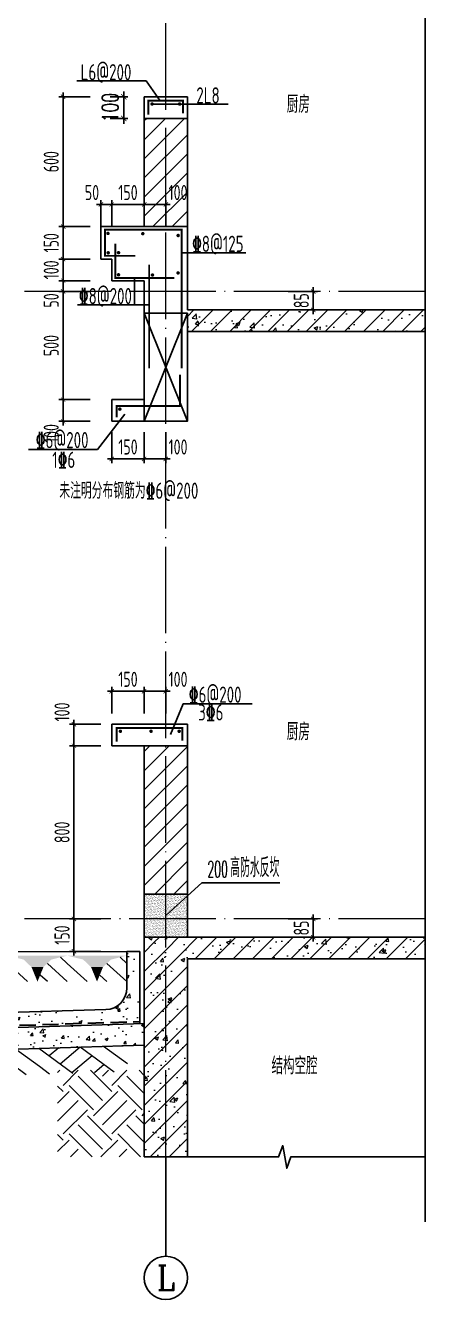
# Model space of a CAD drawing. Extents: x -668857 to 143095, y -247466 to 228182.
# Drawn here: x 108041 to 109940, y 150824 to 156713 of the extents above; entities that cross this region are included whole.
import ezdxf
from ezdxf.enums import TextEntityAlignment as Align

# ---------------------------------------------------------------- set-up
doc = ezdxf.new("R2010")
doc.units = 0
doc.header["$LTSCALE"] = 1000
doc.linetypes.add('DASH', pattern=[0.35, 0.25, -0.1])
doc.linetypes.add('DOTE', pattern=[2.4200000000000004, 2, -0.2, 0.02, -0.2])
doc.layers.get('0').update_dxf_attribs({"linetype": 'CONTINUOUS'})
doc.layers.get('DEFPOINTS').update_dxf_attribs({"linetype": 'CONTINUOUS'})
for name, color, linetype in [('A-AXIS_TEXT', 7, 'CONTINUOUS'), ('AXIS', 3, 'CONTINUOUS'), ('COLUMN', 4, 'CONTINUOUS'), ('DIM', 2, 'CONTINUOUS'), ('DIM_IDEN', 67, 'CONTINUOUS'), ('DIM_SYMB', 3, 'CONTINUOUS'), ('PUB_DIM', 3, 'CONTINUOUS'), ('PUB_TEXT', 2, 'CONTINUOUS'), ('REIN', 6, 'CONTINUOUS'), ('S-大样-砼线', 7, 'CONTINUOUS'), ('S-引出线', 40, 'CONTINUOUS'), ('TEXT', 2, 'CONTINUOUS'), ('WALL', 5, 'CONTINUOUS'), ('立面-看线', 251, 'CONTINUOUS')]:
    doc.layers.add(name, color=color, linetype=linetype)
for name, color, linetype, lineweight in [('AXIS_TEXT', 7, 'CONTINUOUS', 20), ('DOTE', 19, 'DOTE', 9), ('PUB_HATCH', 8, 'CONTINUOUS', 9), ('内粉刷', 37, 'CONTINUOUS', 9), ('填充', 251, 'CONTINUOUS', 5), ('立面-中轮廓线', 30, 'CONTINUOUS', 35), ('粉刷', 251, 'CONTINUOUS', 9)]:
    doc.layers.add(name, color=color, linetype=linetype, lineweight=lineweight)
doc.styles.add('_TCH_AXIS', font='COMPLEX', dxfattribs={"bigfont": 'GBCBIG'})
doc.styles.add('_TCH_DIM_T3', font='SIMPLEX', dxfattribs={"width": 0.7058823529411765, "bigfont": 'GBCBIG'})
doc.styles.add('COMPLEX', font='COMPLEX')
doc.styles.add('DIM_FONT_T3', font='SIMPLEX', dxfattribs={"width": 0.7058823529411765, "bigfont": 'GBCBIG'})
doc.styles.add('TSSD_DIMENSION', font='Tssdeng.shx', dxfattribs={"width": 0.7, "bigfont": 'tssdchn.shx'})
doc.styles.add('TSSD_REIN', font='tssdeng.shx', dxfattribs={"width": 0.7, "height": 300, "bigfont": 'tssdchn.shx'})
doc.styles.add('w', font='tssdeng.shx', dxfattribs={"width": 0.8, "bigfont": 'tssdchn.shx'})
doc.dimstyles.new('_TCH_ARCH&&25', dxfattribs={"dimtxt": 74.375, "dimasz": 25, "dimexe": 62.5, "dimexo": 75, "dimgap": 25, "dimtad": 1, "dimdec": 0, "dimzin": 0, "dimdsep": 46, "dimtxsty": '_TCH_DIM_T3', "dimblk": 'ARCHTICK', "dimcen": 0.09, "dimclrt": 7, "dimazin": 0, "dimtfac": 1, "dimtdec": 0, "dimtix": 1, "dimtmove": 2, "dimatfit": 3, "dimldrblk": 'ARCHTICK', "dimfxl": 0, "dimtolj": 1, "dimtzin": 0, "dimarcsym": 0})
doc.dimstyles.new('TSSD_20_20', dxfattribs={"dimtxt": 60, "dimasz": 20, "dimexe": 20, "dimexo": 50, "dimgap": 20, "dimtad": 1, "dimdec": 0, "dimzin": 0, "dimdsep": 46, "dimtxsty": 'TSSD_DIMENSION', "dimblk": 'ARCHTICK', "dimblk1": 'ARCHTICK', "dimblk2": 'ARCHTICK', "dimcen": 0, "dimdle": 20, "dimclrt": 7, "dimadec": 0, "dimazin": 0, "dimtfac": 1, "dimtdec": 0, "dimtix": 1, "dimtmove": 2, "dimatfit": 3, "dimfxl": 0, "dimtolj": 1, "dimtzin": 0, "dimarcsym": 0})
pattern_1 = [(50.00000000000016, (28072.98604835232, 249033.2504860063), (143.4520365201507, -12.55042699651864), [14.99999999999997, -164.9999999999995]), (355.0000000000001, (28072.98604835232, 249033.2504860063), (-27.7502667226004, 150.4384267400023), [12, -132]), (100.4514000000001, (28084.94038435235, 249032.2046180062), (115.7018763428039, 137.887908412191), [12.74803799999998, -140.2284223999996]), (46.18420000000015, (28072.98604835232, 249073.2504860063), (213.448209725129, -33.10380286580305), [22.5, -247.5]), (96.63560000000004, (28090.77339735231, 249070.4918246062), (186.9325411097402, 194.8235741800888), [19.12205759999994, -210.3425999999996]), (351.1842000000001, (28072.98604835232, 249073.2504860063), (186.9323890267249, 194.8237201850654), [18, -198]), (21.00000000000014, (28092.98604835232, 249063.2504860063), (119.3814104236925, -80.52377813306745), [15, -165]), (326.0000000000002, (28092.98604835232, 249063.2504860063), (48.66306638431596, 145.0300090093707), [11.99999999999997, -131.9999999999995]), (71.45140000000016, (28102.93449495232, 249056.5401648062), (168.0445257162978, 64.50609934199092), [12.74803799999997, -140.2284223999995]), (37.50000000000015, (28072.98604835232, 249033.2504860063), (2.431971063457958, 66.5787707662623), [0, -130.3999999999995, 0, -133.9999999999995, 0, -132.4999999999995]), (7.500000000000139, (28072.98604835232, 249033.2504860063), (52.61390748842951, 78.8823423764722), [0, -76.39999999999995, 0, -127.4, 0, -50.49999999999998]), (327.5000000000001, (28028.38604835235, 249033.2504860063), (106.7644872344818, -4.510974346875678), [0, -50, 0, -156, 0, -207]), (317.5000000000001, (28008.38604835235, 249033.2504860063), (116.6372338684772, 20.02099646646384), [0, -64.99999999999973, 0, -103.5999999999997, 0, -146.9999999999995])]
pattern_2 = [(45, (-956095.3464905367, 321071.1357637815), (-44.19419150182874, 44.19419150182875), [])]
pattern_3 = [(45, (-956095.3464905367, 321026.2579262814), (-44.19417382415921, 44.19417382415922), []), (49.99999999999999, (-956095.3464905367, 321026.2579262814), (179.3150456501884, -15.68803374564878), [18.75, -206.25]), (355, (-956095.3464905367, 321026.2579262814), (-34.68783340325, 188.048033425003), [15, -165]), (100.4514, (-956080.4035705368, 321024.9505912814), (144.6273454285054, 172.3598855152384), [15.9350475, -175.285528]), (46.18420000000002, (-956095.3464905367, 321076.2579262814), (266.8102621564111, -41.37975358225452), [28.12499999999994, -309.374999999999]), (96.6356, (-956073.1123042867, 321072.8095995315), (233.6656763871758, 243.5294677251104), [23.902572, -262.92825]), (351.1842, (-956095.3464905367, 321076.2579262814), (233.6654862834068, 243.5296502313311), [22.5, -247.5]), (21, (-956070.3464905367, 321063.7579262814), (149.2267630296154, -100.6547226663347), [18.75, -206.25]), (326.0000000000001, (-956070.3464905367, 321063.7579262814), (60.82883298039543, 181.2875112617133), [15, -165]), (71.4514, (-956057.9109322866, 321055.3700247814), (210.0556571453725, 80.6326241774881), [15.9350475, -175.285528]), (37.50000000000001, (-956095.3464905367, 321026.2579262814), (3.039963829322667, 83.22346345782788), [0, -163, 0, -167.5, 0, -165.625]), (7.499999999999999, (-956095.3464905367, 321026.2579262814), (65.76738436053715, 98.60292797059006), [0, -95.5, 0, -159.25, 0, -63.125]), (327.5, (-956151.0964905367, 321026.2579262814), (133.4556090431022, -5.638717933594939), [0, -62.5, 0, -195, 0, -258.75]), (317.5, (-956176.0964905367, 321026.2579262814), (145.7965423355966, 25.02624558307943), [0, -81.25, 0, -129.5, 0, -183.75])]

# ---------------------------------------------------------------- blocks, each defined once
blk = doc.blocks.new('$LINEPAT$素土夯实')
at = {"color": 0}
for p, q in [((0, -210.0000000002183), (210.0000000002183, 0)), ((120.0000000004366, -300), (420.0000000004366, 0)), ((420.0000000004366, 0), (607.5000000004366, -187.5)), ((495.0000000004366, -300), (795.0000000008258, 0)), ((615.0000000006003, 0), (705.0000000005821, -89.99999999998181)), ((314.9999999997817, -105.0000000001091), (502.4999999997817, -292.5000000001091)), ((210.0000000002183, -209.9999999999454), (300, -300)), ((705.0000000010441, -300), (795.0000000008258, -210.0000000002183))]:
    blk.add_line(p, q, dxfattribs=at)
blk = doc.blocks.new('$LinePat$自然土壤')
at = {"color": 0}
for p, q in [((0, -90.00000000005457), (70.98591549290177, -19.01408450693634)), ((0, -300), (210.7368421054289, -89.26315789457112)), ((420.0000000004366, -300), (629.9999999995634, -90.00000000005457)), ((210.0000000002183, -300), (286.3636363636379, -223.6363636365804))]:
    blk.add_line(p, q, dxfattribs=at)
for points in [[(0, 0), (629.9999999995634, 0), (168.0000000003929, -44.99999999989086), (462.0000000002619, -44.99999999989086)], [(168.0000000003929, -44.99999999989086), (462.0000000002619, -44.99999999989086), (252.0000000000437, -131.9999999998799), (377.9999999995198, -131.9999999998799)], [(252.0000000000437, -131.9999999998799), (377.9999999995198, -131.9999999998799), (314.9999999997817, -300)]]:
    blk.add_solid(points, dxfattribs=at)
blk = doc.blocks.new('sanshui')
at = {"layer": '粉刷'}
h = blk.add_hatch(dxfattribs=at)
h.set_pattern_fill('混凝土', color=256, scale=20)
h.set_pattern_definition(pattern_1)
edge = h.paths.add_edge_path()
edge.add_line((346317.8252895003, 427329.631422094), (346257.8252895003, 427329.6314220941))
edge.add_line((346257.8252895004, 427329.631422094), (346257.8252895003, 427160.2764119735))
edge.add_arc((346157.8252895003, 427160.2764119735), 100.0000000000227, 271.7183580016376, 359.9999999999833, ccw=False)
edge.add_line((346160.8239404108, 427060.3213816212), (345137.8252895002, 427029.6314220941))
edge.add_line((345137.8252895002, 427029.6314220941), (345137.8252895002, 426969.6044281662))
edge.add_line((345137.8252895002, 426969.6044281662), (346317.8252895002, 427005.0044281661))
edge.add_line((346317.8252895002, 427005.0044281661), (346317.8252895003, 427329.631422094))
h = blk.add_hatch(dxfattribs=at)
h.set_pattern_fill('混凝土', color=256, scale=20)
h.set_pattern_definition(pattern_1)
h.paths.add_polyline_path([(346337.8252895002, 426895.5549392985), (346337.8252895002, 426995.5999291781), (345037.8252895002, 426956.5999291783), (345037.8252895002, 426856.5549392988)])
at = {"layer": 'COLUMN'}
for p, q in [((346257.8252895004, 427329.631422094), (346317.8252895004, 427329.631422094)), ((346257.8252895003, 427160.2764119735), (346257.8252895004, 427329.631422094)), ((346317.8252895002, 426994.999929178), (346317.8252895004, 427329.631422094)), ((346160.8239404108, 427060.3213816212), (345137.8252895002, 427029.6314220941)), ((345137.8252895002, 426959.5999291783), (345137.8252895002, 427029.6314220941)), ((346338.1251545461, 426995.6089251295), (345037.8252895002, 426956.5999291783)), ((345037.8252895002, 426856.5549392988), (345037.8252895002, 426956.5999291783)), ((346338.1251545559, 426895.5639352502), (345037.8252895002, 426856.5549392988))]:
    blk.add_line(p, q, dxfattribs=at)
blk.add_arc((346157.8252895003, 427160.2764119735), 100, 271.7183580025722, 0, dxfattribs=at)
at = {"layer": '立面-中轮廓线', "linetype": 'DASH', "ltscale": 0.3}
blk.add_lwpolyline([(345027.8252895002, 426856.5549392988), (345027.8252895002, 426966.3044281662), (346317.8252895002, 427005.0044281661)], dxfattribs=at)
at = {"layer": '粉刷'}
blk.add_line((344881.4937397202, 427329.6314220942), (346257.8252895004, 427329.6314220939), dxfattribs=at)
at = {"layer": '粉刷', "yscale": 0.4, "zscale": 0.4}
for name, p, xscale, rotation in [('$LinePat$自然土壤', (345156.7600496762, 427309.6314220941), -0.4369306507241237, 359.9999999999903), ('$LinePat$自然土壤', (345432.0263596322, 427309.631422094), -0.4369306507241237, 359.9999999999903), ('$LinePat$自然土壤', (345707.2926695882, 427309.631422094), -0.4369306507241237, 359.9999999999903), ('$LinePat$自然土壤', (345982.5589795442, 427309.631422094), -0.4369306507241237, 359.9999999999903), ('$LinePat$自然土壤', (346257.8252895002, 427309.6314220939), -0.4369306507241237, 359.9999999999903), ('$LINEPAT$素土夯实', (346257.8252894999, 426893.1549392985), -0.5117605352322558, 1.718358001643932), ('$LINEPAT$素土夯实', (345444.4919561668, 426868.7549392987), -0.5117605352322558, 1.718358001643932), ('$LINEPAT$素土夯实', (345851.1586228333, 426880.9549392986), -0.5117605352322558, 1.718358001643932)]:
    blk.add_blockref(name, p, dxfattribs=dict(at, xscale=xscale, rotation=rotation))
blk = doc.blocks.new('_ArchTick')
at = {"color": 0, "linetype": 'ByBlock', "const_width": 0.15}
blk.add_lwpolyline([(-0.5, -0.5), (0.5, 0.5)], dxfattribs=at)
blk = doc.blocks.new('*D2416')
at = {"layer": 'DEFPOINTS', "color": 0}
for p in [(109204.3867613069, 152583.2258814365), (109370.3466463987, 152583.2258814365), (109204.3867613069, 152498.2260189558)]:
    blk.add_point(p, dxfattribs=at)
at = {"layer": 'DIM', "color": 0, "lineweight": -2}
for p, q in [((109370.3466463987, 152583.2258814365), (109370.3466463987, 152603.2258814365)), ((109254.3867613069, 152583.2258814365), (109390.3466463987, 152583.2258814365)), ((109370.3466463987, 152498.2260189558), (109370.3466463987, 152583.2258814365)), ((109254.3867613069, 152498.2260189558), (109390.3466463987, 152498.2260189558)), ((109370.3466463987, 152498.2260189558), (109370.3466463987, 152478.2260189558))]:
    blk.add_line(p, q, dxfattribs=at)
at = {"layer": 'DIM', "color": 0, "lineweight": -2, "xscale": 20, "yscale": 20, "zscale": 20}
for p, rotation in [((109370.3466463987, 152583.2258814365), 270), ((109370.3466463987, 152498.2260189558), 90)]:
    blk.add_blockref('_ArchTick', p, dxfattribs=dict(at, rotation=rotation))
at = {"layer": 'DIM', "color": 7, "insert": (109315.3466463986, 152540.7259501962), "char_height": 70, "attachment_point": 5, "rotation": 90, "style": 'TSSD_DIMENSION'}
blk.add_mtext('\\A1;85', dxfattribs=at)
blk = doc.blocks.new('*D2417')
at = {"layer": 'DEFPOINTS', "color": 0}
for p in [(108589.2043864554, 153635.575362611), (108439.2043864258, 153483.2518845043), (108589.2043864554, 153483.2518845015)]:
    blk.add_point(p, dxfattribs=at)
at = {"layer": 'DIM', "color": 0, "lineweight": -2}
for p, q in [((108439.2043864258, 153533.2518845043), (108439.2043864258, 153655.575362611)), ((108589.2043864554, 153533.2518845015), (108589.2043864554, 153655.575362611)), ((108419.2043864258, 153635.575362611), (108609.2043864554, 153635.575362611))]:
    blk.add_line(p, q, dxfattribs=at)
at = {"layer": 'DIM', "color": 0, "lineweight": -2, "xscale": 20, "yscale": 20, "zscale": 20, "rotation": 180}
blk.add_blockref('_ArchTick', (108439.2043864258, 153635.575362611), dxfattribs=at)
at = {"layer": 'DIM', "color": 0, "lineweight": -2, "xscale": 20, "yscale": 20, "zscale": 20}
blk.add_blockref('_ArchTick', (108589.2043864554, 153635.575362611), dxfattribs=at)
at = {"layer": 'DIM', "color": 7, "insert": (108514.2043864406, 153690.575362611), "char_height": 70, "attachment_point": 5, "style": 'TSSD_DIMENSION'}
blk.add_mtext('\\A1;150', dxfattribs=at)
blk = doc.blocks.new('*D2418')
at = {"layer": 'DEFPOINTS', "color": 0}
for p in [(108689.2043797775, 153635.5753626085), (108589.2043864551, 153483.2518845015), (108689.2043797775, 153483.2518844997)]:
    blk.add_point(p, dxfattribs=at)
at = {"layer": 'DIM', "color": 0, "lineweight": -2}
for p, q in [((108589.2043864551, 153533.2518845015), (108589.2043864551, 153655.5753626085)), ((108689.2043797775, 153533.2518844997), (108689.2043797775, 153655.5753626085)), ((108569.2043864551, 153635.5753626085), (108709.2043797775, 153635.5753626085))]:
    blk.add_line(p, q, dxfattribs=at)
at = {"layer": 'DIM', "color": 0, "lineweight": -2, "xscale": 20, "yscale": 20, "zscale": 20, "rotation": 180}
blk.add_blockref('_ArchTick', (108589.2043864551, 153635.5753626085), dxfattribs=at)
at = {"layer": 'DIM', "color": 0, "lineweight": -2, "xscale": 20, "yscale": 20, "zscale": 20}
blk.add_blockref('_ArchTick', (108689.2043797775, 153635.5753626085), dxfattribs=at)
at = {"layer": 'DIM', "color": 7, "insert": (108745.6530977262, 153690.5753626085), "char_height": 70, "attachment_point": 5, "style": 'TSSD_DIMENSION'}
blk.add_mtext('\\A1;100', dxfattribs=at)
blk = doc.blocks.new('*D2419')
at = {"layer": 'DEFPOINTS', "color": 0}
for p in [(108264.5936200108, 153483.2260168444), (108439.20438646, 153483.2260168444), (108439.20438646, 153383.2260168449)]:
    blk.add_point(p, dxfattribs=at)
at = {"layer": 'DIM', "color": 0, "lineweight": -2}
for p, q in [((108389.20438646, 153483.2260168444), (108244.5936200108, 153483.2260168444)), ((108264.5936200108, 153363.2260168449), (108264.5936200108, 153503.2260168444)), ((108389.20438646, 153383.2260168449), (108244.5936200108, 153383.2260168449))]:
    blk.add_line(p, q, dxfattribs=at)
at = {"layer": 'DIM', "color": 0, "lineweight": -2, "xscale": 20, "yscale": 20, "zscale": 20}
for p, rotation in [((108264.5936200108, 153483.2260168444), 90), ((108264.5936200108, 153383.2260168449), 270)]:
    blk.add_blockref('_ArchTick', p, dxfattribs=dict(at, rotation=rotation))
at = {"layer": 'DIM', "color": 7, "insert": (108209.5936200107, 153539.6747347933), "char_height": 70, "attachment_point": 5, "rotation": 90, "style": 'TSSD_DIMENSION'}
blk.add_mtext('\\A1;100', dxfattribs=at)
blk = doc.blocks.new('*D2420')
at = {"layer": 'DEFPOINTS', "color": 0}
for p in [(108264.5936200108, 153383.2260168449), (108439.20438646, 153383.2260168449), (108439.20438646, 152583.2258793236)]:
    blk.add_point(p, dxfattribs=at)
at = {"layer": 'DIM', "color": 0, "lineweight": -2}
for p, q in [((108389.20438646, 153383.2260168449), (108244.5936200108, 153383.2260168449)), ((108264.5936200108, 152563.2258793236), (108264.5936200108, 153403.2260168449)), ((108389.20438646, 152583.2258793236), (108244.5936200108, 152583.2258793236))]:
    blk.add_line(p, q, dxfattribs=at)
at = {"layer": 'DIM', "color": 0, "lineweight": -2, "xscale": 20, "yscale": 20, "zscale": 20}
for p, rotation in [((108264.5936200108, 153383.2260168449), 90), ((108264.5936200108, 152583.2258793236), 270)]:
    blk.add_blockref('_ArchTick', p, dxfattribs=dict(at, rotation=rotation))
at = {"layer": 'DIM', "color": 7, "insert": (108209.5936200108, 152983.2259480842), "char_height": 70, "attachment_point": 5, "rotation": 90, "style": 'TSSD_DIMENSION'}
blk.add_mtext('\\A1;800', dxfattribs=at)
blk = doc.blocks.new('*D2421')
at = {"layer": 'DEFPOINTS', "color": 0}
for p in [(108264.5936200108, 152583.2258793236), (108439.20438646, 152583.2258793236), (108439.20438646, 152433.2258793236)]:
    blk.add_point(p, dxfattribs=at)
at = {"layer": 'DIM', "color": 0, "lineweight": -2}
for p, q in [((108264.5936200108, 152413.2258793236), (108264.5936200108, 152603.2258793236)), ((108389.20438646, 152583.2258793236), (108244.5936200108, 152583.2258793236)), ((108389.20438646, 152433.2258793236), (108244.5936200108, 152433.2258793236))]:
    blk.add_line(p, q, dxfattribs=at)
at = {"layer": 'DIM', "color": 0, "lineweight": -2, "xscale": 20, "yscale": 20, "zscale": 20}
for p, rotation in [((108264.5936200108, 152583.2258793236), 90), ((108264.5936200108, 152433.2258793236), 270)]:
    blk.add_blockref('_ArchTick', p, dxfattribs=dict(at, rotation=rotation))
at = {"layer": 'DIM', "color": 7, "insert": (108209.5936200108, 152508.2258793236), "char_height": 70, "attachment_point": 5, "rotation": 90, "style": 'TSSD_DIMENSION'}
blk.add_mtext('\\A1;150', dxfattribs=at)
blk = doc.blocks.new('*D2422')
at = {"layer": 'DEFPOINTS', "color": 0}
for p in [(109204.3867613069, 155483.2260187829), (109370.3466463987, 155483.2260187829), (109204.3867613069, 155398.2260189558)]:
    blk.add_point(p, dxfattribs=at)
at = {"layer": 'DIM', "color": 0, "lineweight": -2}
for p, q in [((109254.3867613069, 155483.2260187829), (109390.3466463987, 155483.2260187829)), ((109370.3466463987, 155483.2260187829), (109370.3466463987, 155503.2260187829)), ((109370.3466463987, 155398.2260189558), (109370.3466463987, 155483.2260187829)), ((109254.3867613069, 155398.2260189558), (109390.3466463987, 155398.2260189558)), ((109370.3466463987, 155398.2260189558), (109370.3466463987, 155378.2260189558))]:
    blk.add_line(p, q, dxfattribs=at)
at = {"layer": 'DIM', "color": 0, "lineweight": -2, "xscale": 20, "yscale": 20, "zscale": 20}
for p, rotation in [((109370.3466463987, 155483.2260187829), 270), ((109370.3466463987, 155398.2260189558), 90)]:
    blk.add_blockref('_ArchTick', p, dxfattribs=dict(at, rotation=rotation))
at = {"layer": 'DIM', "color": 7, "insert": (109315.3466463986, 155440.7260188694), "char_height": 70, "attachment_point": 5, "rotation": 90, "style": 'TSSD_DIMENSION'}
blk.add_mtext('\\A1;85', dxfattribs=at)
blk = doc.blocks.new('*D2423')
at = {"layer": 'DEFPOINTS', "color": 0}
for p in [(108439.2046545994, 155885.5752272079), (108389.2043692513, 155733.2517491004), (108439.2046545994, 155733.2517490995)]:
    blk.add_point(p, dxfattribs=at)
at = {"layer": 'DIM', "color": 0, "lineweight": -2}
for p, q in [((108369.2043692513, 155885.5752272079), (108459.2046545994, 155885.5752272079)), ((108389.2043692513, 155783.2517491004), (108389.2043692513, 155905.5752272079)), ((108439.2046545994, 155783.2517490995), (108439.2046545994, 155905.5752272079))]:
    blk.add_line(p, q, dxfattribs=at)
at = {"layer": 'DIM', "color": 0, "lineweight": -2, "xscale": 20, "yscale": 20, "zscale": 20, "rotation": 180}
blk.add_blockref('_ArchTick', (108389.2043692513, 155885.5752272079), dxfattribs=at)
at = {"layer": 'DIM', "color": 0, "lineweight": -2, "xscale": 20, "yscale": 20, "zscale": 20}
blk.add_blockref('_ArchTick', (108439.2046545994, 155885.5752272079), dxfattribs=at)
at = {"layer": 'DIM', "color": 7, "insert": (108347.8325743795, 155940.5752272079), "char_height": 70, "attachment_point": 5, "style": 'TSSD_DIMENSION'}
blk.add_mtext('\\A1;50', dxfattribs=at)
blk = doc.blocks.new('*D2424')
at = {"layer": 'DEFPOINTS', "color": 0}
for p in [(108589.204654629, 155885.575227206), (108439.2046545997, 155733.2517490995), (108589.204654629, 155733.2517490966)]:
    blk.add_point(p, dxfattribs=at)
at = {"layer": 'DIM', "color": 0, "lineweight": -2}
for p, q in [((108419.2046545997, 155885.575227206), (108609.204654629, 155885.575227206)), ((108439.2046545997, 155783.2517490995), (108439.2046545997, 155905.575227206)), ((108589.204654629, 155783.2517490966), (108589.204654629, 155905.575227206))]:
    blk.add_line(p, q, dxfattribs=at)
at = {"layer": 'DIM', "color": 0, "lineweight": -2, "xscale": 20, "yscale": 20, "zscale": 20, "rotation": 180}
blk.add_blockref('_ArchTick', (108439.2046545997, 155885.575227206), dxfattribs=at)
at = {"layer": 'DIM', "color": 0, "lineweight": -2, "xscale": 20, "yscale": 20, "zscale": 20}
blk.add_blockref('_ArchTick', (108589.204654629, 155885.575227206), dxfattribs=at)
at = {"layer": 'DIM', "color": 7, "insert": (108514.2046546143, 155940.575227206), "char_height": 70, "attachment_point": 5, "style": 'TSSD_DIMENSION'}
blk.add_mtext('\\A1;150', dxfattribs=at)
blk = doc.blocks.new('*D2425')
at = {"layer": 'DEFPOINTS', "color": 0}
for p in [(108689.2046479514, 155885.5752272037), (108589.204654629, 155733.2517490966), (108689.2046479514, 155733.2517490947)]:
    blk.add_point(p, dxfattribs=at)
at = {"layer": 'DIM', "color": 0, "lineweight": -2}
for p, q in [((108569.204654629, 155885.5752272037), (108709.2046479514, 155885.5752272037)), ((108589.204654629, 155783.2517490966), (108589.204654629, 155905.5752272037)), ((108689.2046479514, 155783.2517490947), (108689.2046479514, 155905.5752272037))]:
    blk.add_line(p, q, dxfattribs=at)
at = {"layer": 'DIM', "color": 0, "lineweight": -2, "xscale": 20, "yscale": 20, "zscale": 20, "rotation": 180}
blk.add_blockref('_ArchTick', (108589.204654629, 155885.5752272037), dxfattribs=at)
at = {"layer": 'DIM', "color": 0, "lineweight": -2, "xscale": 20, "yscale": 20, "zscale": 20}
blk.add_blockref('_ArchTick', (108689.2046479514, 155885.5752272037), dxfattribs=at)
at = {"layer": 'DIM', "color": 7, "insert": (108745.6533659001, 155940.5752272037), "char_height": 70, "attachment_point": 5, "style": 'TSSD_DIMENSION'}
blk.add_mtext('\\A1;100', dxfattribs=at)
blk = doc.blocks.new('*D2426')
at = {"layer": 'DEFPOINTS', "color": 0}
for p in [(108439.2046546341, 154883.2258814402), (108589.2046546327, 154883.2258814374), (108589.2046546327, 154709.5151914842)]:
    blk.add_point(p, dxfattribs=at)
at = {"layer": 'DIM', "color": 0, "lineweight": -2}
for p, q in [((108439.2046546341, 154833.2258814402), (108439.2046546341, 154689.5151914842)), ((108589.2046546327, 154833.2258814374), (108589.2046546327, 154689.5151914842)), ((108419.2046546341, 154709.5151914842), (108609.2046546327, 154709.5151914842))]:
    blk.add_line(p, q, dxfattribs=at)
at = {"layer": 'DIM', "color": 0, "lineweight": -2, "xscale": 20, "yscale": 20, "zscale": 20, "rotation": 180}
blk.add_blockref('_ArchTick', (108439.2046546341, 154709.5151914842), dxfattribs=at)
at = {"layer": 'DIM', "color": 0, "lineweight": -2, "xscale": 20, "yscale": 20, "zscale": 20}
blk.add_blockref('_ArchTick', (108589.2046546327, 154709.5151914842), dxfattribs=at)
at = {"layer": 'DIM', "color": 7, "insert": (108514.2046546334, 154764.5151914842), "char_height": 70, "attachment_point": 5, "style": 'TSSD_DIMENSION'}
blk.add_mtext('\\A1;150', dxfattribs=at)
blk = doc.blocks.new('*D2427')
at = {"layer": 'DEFPOINTS', "color": 0}
for p in [(108589.2046546327, 154883.2258814374), (108689.2046479551, 154883.2258814356), (108689.2046479551, 154709.5151914819)]:
    blk.add_point(p, dxfattribs=at)
at = {"layer": 'DIM', "color": 0, "lineweight": -2}
for p, q in [((108589.2046546327, 154833.2258814374), (108589.2046546327, 154689.5151914819)), ((108689.2046479551, 154833.2258814356), (108689.2046479551, 154689.5151914819)), ((108569.2046546327, 154709.5151914819), (108709.2046479551, 154709.5151914819))]:
    blk.add_line(p, q, dxfattribs=at)
at = {"layer": 'DIM', "color": 0, "lineweight": -2, "xscale": 20, "yscale": 20, "zscale": 20, "rotation": 180}
blk.add_blockref('_ArchTick', (108589.2046546327, 154709.5151914819), dxfattribs=at)
at = {"layer": 'DIM', "color": 0, "lineweight": -2, "xscale": 20, "yscale": 20, "zscale": 20}
blk.add_blockref('_ArchTick', (108689.2046479551, 154709.5151914819), dxfattribs=at)
at = {"layer": 'DIM', "color": 7, "insert": (108745.6533659038, 154764.5151914819), "char_height": 70, "attachment_point": 5, "style": 'TSSD_DIMENSION'}
blk.add_mtext('\\A1;100', dxfattribs=at)
blk = doc.blocks.new('*D2428')
at = {"layer": 'DEFPOINTS', "color": 0}
for p in [(108214.5936028032, 156383.2260189607), (108389.2043692524, 156383.2260189607), (108389.2043692524, 155783.2258814363)]:
    blk.add_point(p, dxfattribs=at)
at = {"layer": 'DIM', "color": 0, "lineweight": -2}
for p, q in [((108339.2043692524, 156383.2260189607), (108194.5936028032, 156383.2260189607)), ((108214.5936028032, 155763.2258814363), (108214.5936028032, 156403.2260189607)), ((108339.2043692524, 155783.2258814363), (108194.5936028032, 155783.2258814363))]:
    blk.add_line(p, q, dxfattribs=at)
at = {"layer": 'DIM', "color": 0, "lineweight": -2, "xscale": 20, "yscale": 20, "zscale": 20}
for p, rotation in [((108214.5936028032, 156383.2260189607), 90), ((108214.5936028032, 155783.2258814363), 270)]:
    blk.add_blockref('_ArchTick', p, dxfattribs=dict(at, rotation=rotation))
at = {"layer": 'DIM', "color": 7, "insert": (108159.5936028032, 156083.2259501985), "char_height": 70, "attachment_point": 5, "rotation": 90, "style": 'TSSD_DIMENSION'}
blk.add_mtext('\\A1;600', dxfattribs=at)
blk = doc.blocks.new('*D2429')
at = {"layer": 'DEFPOINTS', "color": 0}
for p in [(108214.5936028032, 155783.2258814363), (108389.2043692524, 155783.2258814363), (108389.2043692524, 155633.2258814363)]:
    blk.add_point(p, dxfattribs=at)
at = {"layer": 'DIM', "color": 0, "lineweight": -2}
for p, q in [((108339.2043692524, 155783.2258814363), (108194.5936028032, 155783.2258814363)), ((108214.5936028032, 155613.2258814363), (108214.5936028032, 155803.2258814363)), ((108339.2043692524, 155633.2258814363), (108194.5936028032, 155633.2258814363))]:
    blk.add_line(p, q, dxfattribs=at)
at = {"layer": 'DIM', "color": 0, "lineweight": -2, "xscale": 20, "yscale": 20, "zscale": 20}
for p, rotation in [((108214.5936028032, 155783.2258814363), 90), ((108214.5936028032, 155633.2258814363), 270)]:
    blk.add_blockref('_ArchTick', p, dxfattribs=dict(at, rotation=rotation))
at = {"layer": 'DIM', "color": 7, "insert": (108159.5936028032, 155708.2258814363), "char_height": 70, "attachment_point": 5, "rotation": 90, "style": 'TSSD_DIMENSION'}
blk.add_mtext('\\A1;150', dxfattribs=at)
blk = doc.blocks.new('*D2430')
at = {"layer": 'DEFPOINTS', "color": 0}
for p in [(108214.5936028032, 155633.2258814363), (108389.2043692524, 155633.2258814363), (108389.2043692524, 155533.2258814363)]:
    blk.add_point(p, dxfattribs=at)
at = {"layer": 'DIM', "color": 0, "lineweight": -2}
for p, q in [((108214.5936028032, 155633.2258814363), (108214.5936028032, 155653.2258814363)), ((108339.2043692524, 155633.2258814363), (108194.5936028032, 155633.2258814363)), ((108214.5936028032, 155533.2258814363), (108214.5936028032, 155633.2258814363)), ((108339.2043692524, 155533.2258814363), (108194.5936028032, 155533.2258814363)), ((108214.5936028032, 155533.2258814363), (108214.5936028032, 155513.2258814363))]:
    blk.add_line(p, q, dxfattribs=at)
at = {"layer": 'DIM', "color": 0, "lineweight": -2, "xscale": 20, "yscale": 20, "zscale": 20}
for p, rotation in [((108214.5936028032, 155633.2258814363), 270), ((108214.5936028032, 155533.2258814363), 90)]:
    blk.add_blockref('_ArchTick', p, dxfattribs=dict(at, rotation=rotation))
at = {"layer": 'DIM', "color": 7, "insert": (108159.5936028032, 155583.2258814363), "char_height": 70, "attachment_point": 5, "rotation": 90, "style": 'TSSD_DIMENSION'}
blk.add_mtext('\\A1;100', dxfattribs=at)
blk = doc.blocks.new('*D2431')
at = {"layer": 'DEFPOINTS', "color": 0}
for p in [(108214.5936028032, 155533.2258814363), (108389.2043692524, 155533.2258814363), (108389.2043692524, 155483.2258814365)]:
    blk.add_point(p, dxfattribs=at)
at = {"layer": 'DIM', "color": 0, "lineweight": -2}
for p, q in [((108339.2043692524, 155533.2258814363), (108194.5936028032, 155533.2258814363)), ((108214.5936028032, 155463.2258814365), (108214.5936028032, 155553.2258814363)), ((108339.2043692524, 155483.2258814365), (108194.5936028032, 155483.2258814365))]:
    blk.add_line(p, q, dxfattribs=at)
at = {"layer": 'DIM', "color": 0, "lineweight": -2, "xscale": 20, "yscale": 20, "zscale": 20}
for p, rotation in [((108214.5936028032, 155533.2258814363), 90), ((108214.5936028032, 155483.2258814365), 270)]:
    blk.add_blockref('_ArchTick', p, dxfattribs=dict(at, rotation=rotation))
at = {"layer": 'DIM', "color": 7, "insert": (108159.5936028031, 155441.8540865649), "char_height": 70, "attachment_point": 5, "rotation": 90, "style": 'TSSD_DIMENSION'}
blk.add_mtext('\\A1;50', dxfattribs=at)
blk = doc.blocks.new('*D2432')
at = {"layer": 'DEFPOINTS', "color": 0}
for p in [(108214.5936028032, 155483.2258814365), (108389.2043692524, 155483.2258814365), (108389.2043692524, 154983.2258814366)]:
    blk.add_point(p, dxfattribs=at)
at = {"layer": 'DIM', "color": 0, "lineweight": -2}
for p, q in [((108339.2043692524, 155483.2258814365), (108194.5936028032, 155483.2258814365)), ((108214.5936028032, 154963.2258814366), (108214.5936028032, 155503.2258814365)), ((108339.2043692524, 154983.2258814366), (108194.5936028032, 154983.2258814366))]:
    blk.add_line(p, q, dxfattribs=at)
at = {"layer": 'DIM', "color": 0, "lineweight": -2, "xscale": 20, "yscale": 20, "zscale": 20}
for p, rotation in [((108214.5936028032, 155483.2258814365), 90), ((108214.5936028032, 154983.2258814366), 270)]:
    blk.add_blockref('_ArchTick', p, dxfattribs=dict(at, rotation=rotation))
at = {"layer": 'DIM', "color": 7, "insert": (108159.5936028032, 155233.2258814366), "char_height": 70, "attachment_point": 5, "rotation": 90, "style": 'TSSD_DIMENSION'}
blk.add_mtext('\\A1;500', dxfattribs=at)
blk = doc.blocks.new('*D2433')
at = {"layer": 'DEFPOINTS', "color": 0}
for p in [(108214.5936028032, 154983.2258814366), (108389.2043692524, 154983.2258814366), (108389.2043692524, 154883.2258814366)]:
    blk.add_point(p, dxfattribs=at)
at = {"layer": 'DIM', "color": 0, "lineweight": -2}
for p, q in [((108214.5936028032, 154863.2258814366), (108214.5936028032, 155003.2258814366)), ((108339.2043692524, 154983.2258814366), (108194.5936028032, 154983.2258814366)), ((108339.2043692524, 154883.2258814366), (108194.5936028032, 154883.2258814366))]:
    blk.add_line(p, q, dxfattribs=at)
at = {"layer": 'DIM', "color": 0, "lineweight": -2, "xscale": 20, "yscale": 20, "zscale": 20}
for p, rotation in [((108214.5936028032, 154983.2258814366), 90), ((108214.5936028032, 154883.2258814366), 270)]:
    blk.add_blockref('_ArchTick', p, dxfattribs=dict(at, rotation=rotation))
at = {"layer": 'DIM', "color": 7, "insert": (108159.5936028031, 154826.777163488), "char_height": 70, "attachment_point": 5, "rotation": 90, "style": 'TSSD_DIMENSION'}
blk.add_mtext('\\A1;100', dxfattribs=at)
blk = doc.blocks.new('_AXISO')
blk.add_circle((0, 0), 0.5)
at = {"layer": 'A-AXIS_TEXT', "style": 'COMPLEX', "width": 1.041666666666666}
blk.add_attdef('A', text='', height=0.56, dxfattribs=at).set_placement((-0.25, -0.28), (0.25, -0.28), align=Align.FIT)
blk = doc.blocks.new('20210809.04044932')
at = {"layer": 'REIN', "const_width": 9}
blk.add_lwpolyline([(87154.50981688779, 66580.93723980524), (87154.50981688779, 66644.7473179046), (87458.45667096367, 66644.7473179046), (87458.45667096367, 66586.78243779903)], dxfattribs=at)
at = {"layer": 'REIN', "const_width": 8}
for points in [[(87167.99714210304, 66629.68552062381, 1), (87175.99714210304, 66629.68552062381, 1)], [(87309.55408146651, 66629.68552062381, 1), (87317.55408146651, 66629.68552062381, 1)], [(87439.49585765414, 66629.68552062381, 1), (87447.49585765414, 66629.68552062381, 1)]]:
    blk.add_lwpolyline(points, format="xyb", close=True, dxfattribs=at)
at = {"layer": 'S-引出线'}
blk.add_lwpolyline([(87404.01208880171, 66615.40621660271), (87462.06633922085, 66756.95411888877), (87780.48992645368, 66756.95411888877)], dxfattribs=at)
at = {"layer": 'TEXT', "style": 'w', "width": 0.7}
for s, p in [('%%1326@200', (87488.21674295841, 66761.37060053227)), ('3%%1326', (87531.63814118085, 66679.33435976831))]:
    blk.add_text(s, height=75, rotation=1.867629851175362e-07, dxfattribs=at).set_placement(p)
blk = doc.blocks.new('A$C696610E5')
at = {"layer": 'REIN', "const_width": 9}
for points in [[(494.509790064767, 974.7257854625932), (353.2976836580783, 974.7257854625932), (353.2976836580783, 1094.985582859663), (708.3287663660012, 1094.985582859663), (708.3287663660012, 454.9217226114124)], [(401.6353541486897, 1031.683887465857), (401.6353541486897, 872.6115356116788), (673.8797542294487, 872.6115356116788)], [(557.8394778273068, 933.9868763727718), (557.8394778273068, 454.9217226114124)]]:
    blk.add_lwpolyline(points, dxfattribs=at)
at = {"layer": 'REIN', "const_width": 8}
for points in [[(363.4237561263144, 1078.319648156874, 1), (371.4237561263144, 1078.319648156874, 1)], [(524.5462573827244, 1076.877613991499, 1), (532.5462573827244, 1076.877613991499, 1)], [(687.691048192326, 1068.733111102658, 1), (695.691048192326, 1068.733111102658, 1)], [(364.5459516532719, 988.5857456214726, 1), (372.5459516532719, 988.5857456214726, 1)], [(412.3416766035371, 989.1865931907669, 1), (420.3416766035371, 989.1865931907669, 1)], [(412.3416766035371, 887.0723433398525, 1), (420.3416766035371, 887.0723433398525, 1)], [(569.1502675772645, 886.0968876407132, 1), (577.1502675772645, 886.0968876407132, 1)], [(687.691048192326, 895.7309673416312, 1), (695.691048192326, 895.7309673416312, 1)], [(418.3335837004706, 266.0728377097403, 1), (426.3335837004706, 266.0728377097403, 1)]]:
    blk.add_lwpolyline(points, format="xyb", close=True, dxfattribs=at)
at = {"layer": 'REIN'}
blk.add_lwpolyline([(407.6962873237208, 227.9368133810931, 9, 9, 0), (407.6962873237208, 280.8972348045208, 9, 9, 0), (700.0779394982383, 280.8972348045208, 9, 9, 0), (700.0779394982383, 425.2837667731219, 9, 9, 0)], format="xyseb", dxfattribs=at)
at = {"layer": 'S-大样-砼线'}
for p, q in [((534.9040304459631, 709.8516199543374), (734.9040294354782, 209.8440195930889)), ((734.9069771897048, 709.8516199523001), (534.9069785606116, 209.844019583601))]:
    blk.add_line(p, q, dxfattribs=at)
blk.add_lwpolyline([(734.9040363086388, 709.8516199485748), (534.9040304459631, 709.8516199485748), (534.9040306201205, 209.8440195873263), (734.9040364818648, 209.8440195873263)], close=True, dxfattribs=at)
at = {"layer": 'S-引出线'}
for p, q in [((704.1631958922371, 988.4597291483078), (1004.297492629848, 988.4597291483078)), ((490.5750032179058, 872.6115356116788), (490.5750032179058, 748.9157818023814)), ((227.2092979103327, 748.9157818023814), (561.0946904830635, 748.9157818023814))]:
    blk.add_line(p, q, dxfattribs=at)
blk.add_lwpolyline([(445.2543249456212, 242.7062188587734), (318.5882805185392, 79.6132992474013), (-0.001608953811228275, 79.6132992474013)], dxfattribs=at)
at = {"layer": 'TEXT', "style": 'TSSD_REIN', "width": 0.7}
for s, p in [('%%1328@125', (756.2409710646607, 992.5684979612124)), ('%%1328@200', (233.1230397964828, 751.0794697510428)), ('%%1326@200', (33.92213285947219, 85.49364312767284)), ('1%%1326', (110.1237758682109, -5.770403678005096)), ('未注明分布钢筋为%%1326@200', (142.7750935829245, -148.4006670246017))]:
    blk.add_text(s, height=75, rotation=1.867629851175362e-07, dxfattribs=at).set_placement(p)
blk = doc.blocks.new('*D2079')
at = {"layer": 'DEFPOINTS', "color": 0}
for p in [(137891.4554573251, 109179.6828651677), (137796.8123552171, 109079.6828651677), (137891.4554573251, 109079.6828651677)]:
    blk.add_point(p, dxfattribs=at)
at = {"layer": 'PUB_DIM', "color": 0, "lineweight": -2}
for p, q in [((137796.8123552171, 109179.6828651677), (137796.8123552171, 109204.6828651677)), ((137816.4554573251, 109179.6828651677), (137734.3123552171, 109179.6828651677)), ((137796.8123552171, 109179.6828651677), (137796.8123552171, 109079.6828651677)), ((137816.4554573251, 109079.6828651677), (137734.3123552171, 109079.6828651677)), ((137796.8123552171, 109079.6828651677), (137796.8123552171, 109054.6828651677))]:
    blk.add_line(p, q, dxfattribs=at)
at = {"layer": 'PUB_DIM', "color": 0, "lineweight": -2, "xscale": 25, "yscale": 25, "zscale": 25}
for p, rotation in [((137796.8123552171, 109179.6828651677), 270), ((137796.8123552171, 109079.6828651677), 90)]:
    blk.add_blockref('_ArchTick', p, dxfattribs=dict(at, rotation=rotation))
at = {"layer": 'PUB_DIM', "color": 7, "insert": (137734.624855217, 109129.6828651677), "char_height": 74.375, "attachment_point": 5, "rotation": 90, "style": '_TCH_DIM_T3'}
blk.add_mtext('\\A1;100', dxfattribs=at)
blk = doc.blocks.new('20210809.04053586')
at = {"layer": 'REIN', "const_width": 9}
blk.add_lwpolyline([(87484.17413905729, 66623.7677155193), (87484.17413905729, 66687.57779361866), (87644.05902665015, 66687.57779361866), (87644.05902665015, 66629.61291351309)], dxfattribs=at)
at = {"layer": 'REIN', "const_width": 8}
for points in [[(87497.66146427253, 66672.51599633787, 1), (87505.66146427253, 66672.51599633787, 1)], [(87625.09821334062, 66672.51599633787, 1), (87633.09821334062, 66672.51599633787, 1)]]:
    blk.add_lwpolyline(points, format="xyb", close=True, dxfattribs=at)
at = {"layer": 'S-引出线'}
for p, q in [((87474.5888281595, 66779.83325853618), (87154.50981688779, 66779.83325853618)), ((87538.80876634456, 66687.57779361866), (87474.5888281595, 66779.83325853618)), ((87501.66146427253, 66672.51599633787), (87853.2882327484, 66672.51599633787))]:
    blk.add_line(p, q, dxfattribs=at)
at = {"layer": 'TEXT', "style": 'w', "width": 0.7}
for s, p in [('L6@200', (87171.47256206069, 66782.00294592557)), ('2L8', (87706.15828353167, 66674.90014462871))]:
    blk.add_text(s, height=75, rotation=1.867629851175362e-07, dxfattribs=at).set_placement(p)
at = {"layer": 'PUB_DIM'}
dim = blk.add_linear_dim(base=(87370.53969185334, 66605.93723980524), p1=(87465.18279396137, 66705.93723980524), p2=(87465.18279396137, 66605.93723980524), angle=90, dimstyle='_TCH_ARCH&&25', dxfattribs=at)
dim.commit()
dim.dimension.update_dxf_attribs({"geometry": '*D2079', "text_midpoint": (87308.35219185331, 66655.93723980525), "insert": (-50426.27266336372, -42473.7456253625)})

msp = doc.modelspace()

# ---------------------------------------------------------------- hatches: boundary and pattern name
at = {"layer": 'PUB_HATCH'}
h = msp.add_hatch(dxfattribs=at)
h.set_pattern_fill('普通砖', color=256, scale=25, style=0)
h.set_pattern_definition(pattern_2)
h.paths.add_polyline_path([(108789.2043884458, 155783.2258814363), (108789.2043884458, 156283.2260189572), (108589.2043884458, 156283.2260189572), (108589.2043884458, 155783.2258814363)])
h = msp.add_hatch(dxfattribs=at)
h.set_pattern_fill('钢筋混凝土', color=256, scale=25, style=0)
h.set_pattern_definition(pattern_3)
h.paths.add_polyline_path([(108789.2043884458, 155398.2260189574), (108789.2043884458, 155298.2260189574), (109887.7293076726, 155298.2260189619), (109887.7293076721, 155398.2260189619)])
h = msp.add_hatch(dxfattribs=at)
h.set_pattern_fill('普通砖', color=256, scale=25, style=0)
h.set_pattern_definition(pattern_2)
h.paths.add_polyline_path([(108789.2043952643, 152698.2290681649), (108789.2043884458, 153383.2260178403), (108589.2043884458, 153383.2260158494), (108589.2043952643, 152698.2290661741)])
h = msp.add_hatch(dxfattribs=at)
h.set_pattern_fill('钢筋混凝土', color=256, scale=25, style=0)
h.set_pattern_definition(pattern_3)
h.paths.add_polyline_path([(108789.1739119651, 151483.2205892332), (108789.2013859159, 152398.2260189477), (108589.2043883753, 152498.2260189642), (108589.1739120554, 151483.2265944278)])
h = msp.add_hatch(dxfattribs=at)
h.set_pattern_fill('钢筋混凝土', color=256, scale=25, style=0)
h.set_pattern_definition(pattern_3)
h.paths.add_polyline_path([(109887.7293076721, 152498.2260189619), (108589.2043883753, 152498.2260189642), (108789.2013859159, 152398.2260189477), (109887.7293076726, 152398.2260189619)])
at = {"layer": '填充'}
h = msp.add_hatch(dxfattribs=at)
h.set_pattern_fill('EARTH', color=250, scale=50, angle=45, style=0)
h.set_pattern_definition([(45, (-1006909.068961346, -303710.1462836524), (0, 224.5064030267289), [158.75, -158.75]), (45, (-1006951.163911913, -303668.0513330847), (0, 224.5064030267289), [158.75, -158.75]), (45, (-1006993.258862481, -303625.9563825172), (0, 224.5064030267289), [158.75, -158.75]), (135, (-1006993.258862481, -303597.8930821388), (-224.5064030267289, 0), [158.75, -158.75]), (135, (-1006951.163911913, -303555.7981315714), (-224.5064030267289, 0), [158.75, -158.75]), (135, (-1006909.068961346, -303513.7031810039), (-224.5064030267289, 0), [158.75, -158.75])])
h.paths.add_polyline_path([(108589.2043889208, 151883.2235918242), (108189.2043889208, 151883.2235918242), (108189.2043889185, 151483.2235918907), (108589.2043889189, 151483.2235917648)])
at = {"layer": '立面-看线'}
h = msp.add_hatch(dxfattribs=at)
h.set_pattern_fill('碎沙', color=256, scale=4)
h.set_pattern_definition([(37.50000000000001, (-692464.0352554234, -232863.7233925498), (-0.32000625919681, 9.788264746586847), [0, -7.7216, 0, -8.636000000000001, 0, -8.255]), (7.499999999999999, (-692464.0352554234, -232863.7233925498), (8.990465662760052, 14.33650201136708), [0, -4.1656, 0, -6.9596, 0, -2.667]), (327.5, (-692470.2836554234, -232863.7233925498), (15.81984740482916, 0.028743693570914), [0, -2.54, 0, -9.144, 0, -11.938]), (317.5, (-692470.2836554234, -232863.7233925498), (15.27112904944595, 4.458586465144325), [0, -1.27, 0, -5.9944, 0, -6.858])])
h.paths.add_polyline_path([(108589.2043952028, 152498.229067084), (108789.2043952643, 152498.2290667477), (108789.204395295, 152698.2290669131), (108589.2043952335, 152698.2290674261)])

# ---------------------------------------------------------------- linework, layer by layer
at = {"layer": 'AXIS'}
msp.add_line((108689.1739120103, 151483.2235918246), (108689.1739120103, 151023.8317860363), dxfattribs=at)
at = {"layer": 'DIM_IDEN'}
for p, q in [((108689.2046536776, 152598.2291705636), (108856.0155688847, 152749.7466649595)), ((108856.0155688847, 152749.7466649595), (109216.1920804897, 152749.7466649595))]:
    msp.add_line(p, q, dxfattribs=at)
at = {"layer": 'DIM_SYMB'}
for points in [[(109887.7293076726, 170503.2258844901), (109887.7293076721, 160871.3497381603), (109940.2293076721, 160852.2413008612), (109835.2293076721, 160833.7269678869), (109887.7293076721, 160815.0997381603), (109887.7293076717, 151183.2235918305)], [(108589.2043900416, 151483.2235918305), (109210.3418488567, 151483.2235918306), (109229.4502861557, 151535.7235918306), (109247.96461913, 151430.7235918306), (109266.5918488567, 151483.2235918306), (109887.7293076717, 151483.2235918306)]]:
    msp.add_lwpolyline(points, dxfattribs=at)
at = {"layer": 'DOTE', "color": 1, "linetype": 'DOTE', "ltscale": 0.2}
for p, q in [((108689.2043884458, 151483.2235918305), (108689.2043884458, 171083.2258814365)), ((109887.7293076719, 155483.2258814365), (107519.010231366, 155483.2258814365)), ((109887.7293076717, 152583.2258814365), (107519.010231366, 152583.2258814365))]:
    msp.add_line(p, q, dxfattribs=at)
at = {"layer": 'WALL'}
for p, q in [((108589.2043951504, 156283.2260189572), (108589.2043951504, 156383.2260189572)), ((108589.2043951504, 156383.2260189572), (108789.2043951504, 156383.2260189572)), ((108789.2043951504, 156283.2260189572), (108789.2043951504, 156383.2260189572)), ((108589.2043884458, 155783.2258814363), (108589.2043884458, 156283.2260189572)), ((108589.2043951504, 156283.2260189572), (108789.2043951504, 156283.2260189572)), ((108789.2043884458, 155783.2258814363), (108789.2043884458, 156283.2260189572)), ((108789.2043884458, 155783.2258814363), (108389.2043692524, 155783.2258814363)), ((108389.2043692524, 155783.2258814363), (108389.2043692524, 155633.2258814363)), ((108789.2043884437, 155398.2260189535), (108789.2043884458, 155783.2258814363)), ((108389.2043692524, 155633.2258814363), (108439.2043692524, 155633.2258814363)), ((108439.2043692524, 155633.2258814363), (108439.2043692524, 155533.2258814363)), ((108439.2043692524, 155533.2258814363), (108589.2043692524, 155533.2258814363)), ((108589.2043692524, 155533.2258814363), (108589.2046546341, 154983.2258814366)), ((109887.7293076721, 155398.2260189619), (108789.2043884437, 155398.226018964)), ((109887.7293076726, 155298.2260189619), (109887.7293076721, 155398.2260189619)), ((108789.2043884458, 154883.2258814366), (108789.2043884437, 155298.226018977)), ((109887.7293076726, 155298.2260189619), (108789.2043884437, 155298.2260189721)), ((108589.2046546341, 154983.2258814366), (108439.2046546341, 154983.2258814366)), ((108439.2046546341, 154983.2258814366), (108439.2046546341, 154883.2258814366)), ((108439.2046546341, 154883.2258814366), (108789.2043884458, 154883.2258814366)), ((108789.2043884458, 153483.2260168449), (108439.20438646, 153483.2260168449)), ((108439.20438646, 153483.2260168449), (108439.20438646, 153383.2260168449)), ((108789.2043884458, 153383.2260168449), (108789.2043884458, 153483.2260168449)), ((108439.20438646, 153383.2260168449), (108789.2043884458, 153383.2260168449)), ((108589.2043952643, 152698.2290661741), (108589.2043884458, 153383.2260158494)), ((108789.2043952643, 152698.2290681649), (108789.2043884458, 153383.2260178403)), ((108589.2043952643, 152698.2290661741), (108789.2043952643, 152698.2290681649)), ((108589.1739120554, 151483.2265944278), (108589.2043883753, 152498.2260189642)), ((109887.7293076721, 152498.2260189619), (108589.2043883753, 152498.2260189642)), ((109887.7293076726, 152398.2260189619), (109887.7293076721, 152498.2260189619)), ((108789.1739119651, 151483.2205892332), (108789.2013859159, 152398.2260189477)), ((109887.7293076726, 152398.2260189619), (108789.2013859159, 152398.2260189477)), ((108589.1739120554, 151483.2265944278), (108789.1739119651, 151483.2205892332))]:
    msp.add_line(p, q, dxfattribs=at)
msp.add_lwpolyline([(108589.2043951963, 152698.2290671696), (108789.2043953323, 152698.2290671696), (108789.2043953323, 152498.2290671696), (108589.2043951963, 152498.2290671696)], close=True, dxfattribs=at)

# ---------------------------------------------------------------- block references
msp.add_blockref('sanshui', (-237748.9207661002, -274896.4055406575))
at = {"layer": 'AXIS'}
ref = msp.add_blockref('_AXISO', (108689.1739120103, 150923.8317860363), dxfattribs=dict(at, xscale=200, yscale=200, zscale=200))
ref.add_attrib('A', 'L', dxfattribs={"layer": 'AXIS_TEXT', "height": 113.9226859689429, "style": '_TCH_AXIS'}).set_placement((108648.4872384499, 150866.8704430518), (108729.8605855707, 150866.8704430518), align=Align.FIT)
at = {"layer": 'REIN'}
for name, p in [('20210809.04053586', (21124.02160118904, 89677.28877915198)), ('20210809.04044932', (21307.31264675292, 86820.8186420704))]:
    msp.add_blockref(name, p, dxfattribs=at)
at = {"layer": '内粉刷'}
msp.add_blockref('A$C696610E5', (108054.3003519637, 154673.3818616314), dxfattribs=at)

# ---------------------------------------------------------------- texts
at = {"layer": 'PUB_TEXT'}
for s, height, style, width, p in [('厨房', 80, 'TSSD_REIN', 0.7, (109248.4224903308, 156308.8489970755)), ('厨房', 80, 'TSSD_REIN', 0.7, (109248.4224903305, 153408.8489970755)), ('200', 74.375, 'DIM_FONT_T3', 0.4982698961937717, (108881.0246837438, 152775.9966649595)), ('高防水反坎', 89.36170212765958, 'DIM_FONT_T3', 0.7058823529411765, (108986.907036685, 152775.9966649595)), ('结构空腔', 80, 'TSSD_REIN', 0.7, (109177.6325237766, 151864.6417895033))]:
    msp.add_text(s, height=height, dxfattribs=dict(at, style=style, width=width)).set_placement(p)

# ---------------------------------------------------------------- dimensions: what is measured, and where the dimension line sits
at = {"layer": 'DIM'}
for p1, p2, distance, picture, middle in [((108389.2043692524, 155783.2258814363), (108389.2043692524, 156383.2260189607), 174.61076644920104, '*D2428', (108159.5936028032, 156083.2259501985)), ((108439.2046545997, 155733.2517490995), (108589.204654629, 155733.2517490966), 152.3234781093779, '*D2424', (108514.2046546143, 155940.575227206)), ((108389.2043692524, 155633.2258814363), (108389.2043692524, 155783.2258814363), 174.61076644920104, '*D2429', (108159.5936028032, 155708.2258814363)), ((108389.2043692524, 155533.2258814363), (108389.2043692524, 155633.2258814363), 174.61076644920104, '*D2430', (108159.5936028032, 155583.2258814363)), ((108389.2043692524, 154983.2258814366), (108389.2043692524, 155483.2258814365), 174.61076644920104, '*D2432', (108159.5936028032, 155233.2258814366)), ((109204.3867613069, 155398.2260189558), (109204.3867613069, 155483.2260187829), -165.95988509179733, '*D2422', (109315.3466463986, 155440.7260188694)), ((108439.2046546341, 154883.2258814402), (108589.2046546327, 154883.2258814374), -173.7106899531791, '*D2426', (108514.2046546334, 154764.5151914842)), ((108439.2043864258, 153483.2518845043), (108589.2043864554, 153483.2518845015), 152.32347810952342, '*D2417', (108514.2043864406, 153690.575362611)), ((108439.20438646, 152583.2258793236), (108439.20438646, 153383.2260168449), 174.61076644920104, '*D2420', (108209.5936200108, 152983.2259480842)), ((108439.20438646, 152433.2258793236), (108439.20438646, 152583.2258793236), 174.61076644920104, '*D2421', (108209.5936200108, 152508.2258793236)), ((109204.3867613069, 152498.2260189558), (109204.3867613069, 152583.2258814365), -165.95988509179733, '*D2416', (109315.3466463986, 152540.7259501962))]:
    dim = msp.add_aligned_dim(p1=p1, p2=p2, distance=distance, dimstyle='TSSD_20_20', override={"dimtxt": 70}, dxfattribs=at)
    dim.commit()
    dim.dimension.update_dxf_attribs({"geometry": picture, "text_midpoint": middle})
for base, p1, p2, angle, picture, middle in [((108439.2046545994, 155885.5752272079), (108389.2043692513, 155733.2517491004), (108439.2046545994, 155733.2517490995), 359.99999999896613, '*D2423', (108347.8325743795, 155940.5752272079)), ((108689.2046479514, 155885.5752272037), (108589.204654629, 155733.2517490966), (108689.2046479514, 155733.2517490947), 359.99999999889945, '*D2425', (108745.6533659001, 155940.5752272037)), ((108214.5936028032, 155533.2258814363), (108389.2043692524, 155483.2258814365), (108389.2043692524, 155533.2258814363), 90, '*D2431', (108159.5936028031, 155441.8540865649)), ((108214.5936028032, 154983.2258814366), (108389.2043692524, 154883.2258814366), (108389.2043692524, 154983.2258814366), 90, '*D2433', (108159.5936028031, 154826.777163488)), ((108689.2046479551, 154709.5151914819), (108589.2046546327, 154883.2258814374), (108689.2046479551, 154883.2258814356), 359.99999999896613, '*D2427', (108745.6533659038, 154764.5151914819)), ((108689.2043797775, 153635.5753626085), (108589.2043864551, 153483.2518845015), (108689.2043797775, 153483.2518844997), 359.9999999989828, '*D2418', (108745.6530977262, 153690.5753626085)), ((108264.5936200108, 153483.2260168444), (108439.20438646, 153383.2260168449), (108439.20438646, 153483.2260168444), 90, '*D2419', (108209.5936200107, 153539.6747347933))]:
    dim = msp.add_linear_dim(base=base, p1=p1, p2=p2, angle=angle, dimstyle='TSSD_20_20', override={"dimtxt": 70}, dxfattribs=at)
    dim.commit()
    dim.dimension.update_dxf_attribs({"geometry": picture, "text_midpoint": middle, "dimtype": 161})

doc.saveas('drawing.dxf')
